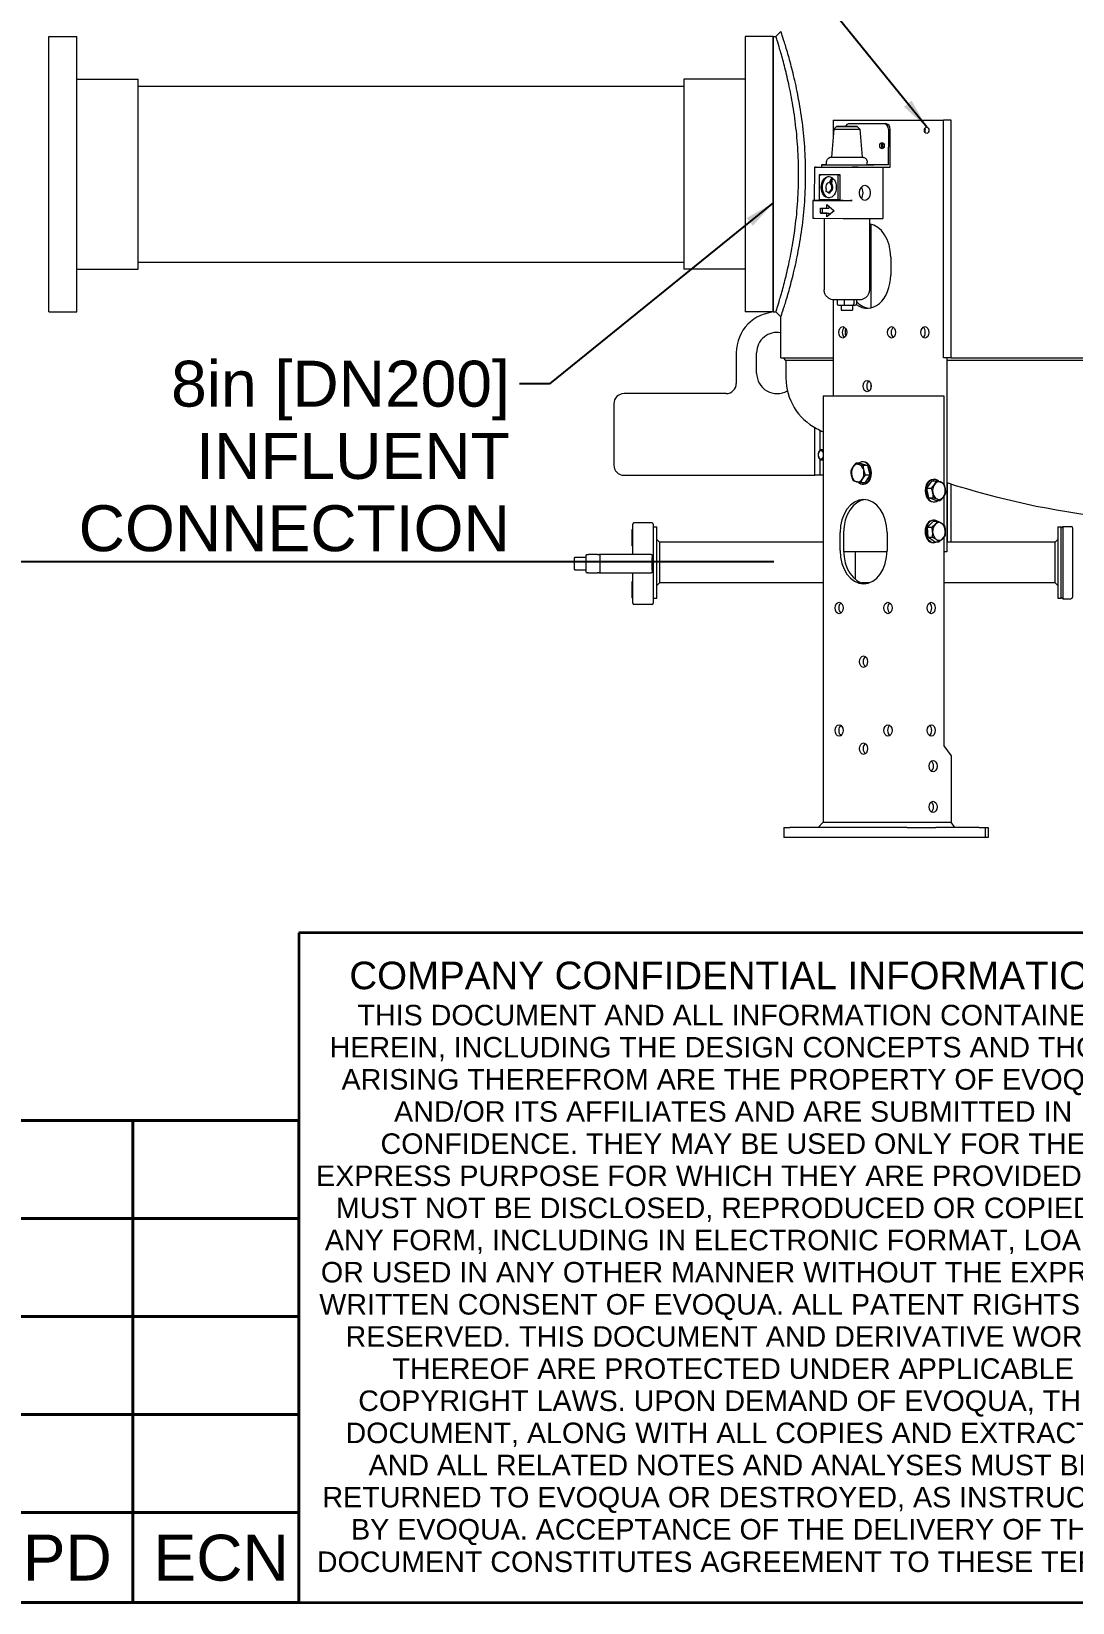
# Model space of a CAD drawing. Header units: inches. Extents: x 19 to 503, y 7 to 322.
# Drawn here: x 329.1 to 380.1, y 7.5 to 84.5 of the extents above; entities that cross this region are included whole.
import ezdxf
from ezdxf.enums import TextEntityAlignment as Align

# ---------------------------------------------------------------- set-up
doc = ezdxf.new("R2010")
doc.units = ezdxf.units.IN
doc.header["$LTSCALE"] = 15
doc.header["$MEASUREMENT"] = 0
doc.layers.get('0').update_dxf_attribs({"lineweight": 25})
for name, color, linetype, lineweight in [('Border', 7, 'Continuous', 35), ('Dimension (ANSI)', 7, 'Continuous', 25), ('Symbol', 7, 'Continuous', 25), ('Symbol (ANSI)', 7, 'Continuous', 25), ('Title', 7, 'Continuous', 35), ('Visible (ANSI)', 7, 'Continuous', 50)]:
    doc.layers.add(name, color=color, linetype=linetype, lineweight=lineweight)
doc.styles.add('MEMCOR Medium', font='arial.ttf')
doc.styles.get("Standard").update_dxf_attribs({"font": 'arial.ttf'})
doc.styles.add('Standard A-B-C', font='arial.ttf')
doc.dimstyles.new('Default (ANSI)', dxfattribs={"dimscale": 15, "dimtxt": 0.15, "dimasz": 0.098425, "dimexe": 0.125, "dimexo": 0.0625, "dimgap": 0.031496, "dimtad": 0, "dimtih": 1, "dimtoh": 1, "dimdec": 4, "dimrnd": 1e-08, "dimzin": 3, "dimdsep": 46, "dimlunit": 5, "dimtxsty": 'MEMCOR Medium', "dimcen": 0.09, "dimdle": 0.393701, "dimclrd": 256, "dimclre": 256, "dimclrt": 256, "dimadec": 0, "dimazin": 1, "dimtfac": 0.8, "dimtofl": 0, "dimtmove": 0, "dimatfit": 3, "dimfxl": 1, "dimfrac": 1, "dimtolj": 1, "dimtzin": 4, "dimlwd": -1, "dimlwe": -1, "dimarcsym": 0})
doc.dimstyles.new('Default (ANSI)$7', dxfattribs={"dimscale": 15, "dimtxt": 0.15, "dimasz": 0.098425, "dimexe": 0.125, "dimexo": 0.0625, "dimgap": 0.031496, "dimtad": 0, "dimtih": 1, "dimtoh": 1, "dimdec": 4, "dimrnd": 1e-08, "dimzin": 3, "dimdsep": 46, "dimlunit": 5, "dimtxsty": 'MEMCOR Medium', "dimcen": 0.09, "dimdle": 0.393701, "dimclrd": 256, "dimclre": 256, "dimclrt": 256, "dimadec": 0, "dimazin": 1, "dimtfac": 0.8, "dimtofl": 0, "dimtmove": 0, "dimatfit": 3, "dimfxl": 1, "dimfrac": 1, "dimtolj": 1, "dimtzin": 4, "dimlwd": -1, "dimlwe": -1, "dimarcsym": 0})

# ---------------------------------------------------------------- blocks, each defined once
blk = doc.blocks.new('Borders 22x34_D')
at = {"layer": 'Border'}
blk.add_line((1.25, 0.5), (33.5, 0.5), dxfattribs=at)
blk = doc.blocks.new('Title Blocks D-E')
at = {"layer": 'Title'}
for p, q in [((18.0646, 11.4455), (15.2521, 11.4455)), ((15.2521, 11.4455), (15.2521, 9.258)), ((15.2521, 9.258), (18.0646, 9.258))]:
    blk.add_line(p, q, dxfattribs=at)
at = {"layer": 'Title', "insert": (16.6705, 11.3517), "char_height": 0.06, "width": 2.725909, "attachment_point": 2, "line_spacing_factor": 0.757101, "style": 'Standard A-B-C'}
blk.add_mtext('\\pxsm0.94;\\fArial|b0|i0;{\\H0.0900;COMPANY CONFIDENTIAL INFORMATION\\P}\\fArial|b0|i0;{\\H0.0670;THIS DOCUMENT AND ALL INFORMATION CONTAINED HEREIN, INCLUDING THE DESIGN CONCEPTS AND THOSE ARISING THEREFROM ARE THE PROPERTY OF EVOQUA AND/OR ITS AFFILIATES AND ARE SUBMITTED IN CONFIDENCE. THEY MAY BE USED ONLY FOR THE EXPRESS PURPOSE FOR WHICH THEY ARE PROVIDED AND MUST NOT BE DISCLOSED, REPRODUCED OR COPIED IN ANY FORM, INCLUDING IN ELECTRONIC FORMAT, LOANED OR USED IN ANY OTHER MANNER WITHOUT THE EXPRESS WRITTEN CONSENT OF EVOQUA. ALL PATENT RIGHTS ARE RESERVED. THIS DOCUMENT AND DERIVATIVE WORKS THEREOF ARE PROTECTED UNDER APPLICABLE COPYRIGHT LAWS. UPON DEMAND OF EVOQUA, THIS DOCUMENT, ALONG WITH ALL COPIES AND EXTRACTS, AND ALL RELATED NOTES AND ANALYSES MUST BE RETURNED TO EVOQUA OR DESTROYED, AS INSTRUCTED BY EVOQUA. ACCEPTANCE OF THE DELIVERY OF THIS DOCUMENT CONSTITUTES AGREEMENT TO THESE TERMS}\\fArial|b0|i0;{\\H0.0680;.}', dxfattribs=at)
at = {"layer": 'Title', "lineweight": 30, "flags": 63}
for tag, height, p in [('DESIGNER', 0.094, (18.4396, 11.1408)), ('CREATION_DATE', 0.094, (19.1896, 11.1408)), ('CHECKED_BY', 0.094, (18.4396, 10.7033)), ('CHECKED_DATE', 0.094, (19.1896, 10.7033)), ('ENG_APPROVED_BY', 0.094, (18.4396, 10.2658)), ('ENG_APPROVAL_DATE', 0.094, (19.1896, 10.2658)), ('MANAGER', 0.094, (18.8146, 9.8283)), ('PROJECT', 0.12, (20.2833, 9.3768)), ('PART_NUMBER', 0.12, (21.7208, 9.3768)), ('REVISION_NUMBER', 0.12, (25.5646, 9.3768)), ('@DMS_Reference', 0.12, (23.3146, 9.3768)), ('Sheet_Number', 0.12, (24.5021, 9.3768)), ('Number_of_sheets', 0.1247, (25.0646, 9.3768))]:
    blk.add_attdef(tag, text='', height=height, dxfattribs=at).set_placement(p, align=Align.MIDDLE_CENTER)
for tag, height, p in [('!Reference', 0.078, (18.8771, 9.5267)), ('Scale_1', 0.1181, (18.8771, 9.308))]:
    blk.add_attdef(tag, text='', height=height, dxfattribs=at).set_placement(p, align=Align.BOTTOM_CENTER)
blk = doc.blocks.new('*D25')
at = {"layer": 'Defpoints', "color": 0, "transparency": 16777216}
for p in [(385.971, 149.759), (323.549, 58.491), (366.383, 58.491)]:
    blk.add_point(p, dxfattribs=at)
at = {"layer": 'Dimension (ANSI)', "transparency": 16777216}
for p, q in [((385.034, 149.759), (321.674, 149.759)), ((323.549, 148.283), (323.549, 114.595)), ((323.549, 59.968), (323.549, 95.474)), ((365.446, 58.491), (321.674, 58.491))]:
    blk.add_line(p, q, dxfattribs=at)
for points in [[(323.303, 148.283), (323.795, 148.283), (323.549, 149.759)], [(323.303, 59.968), (323.795, 59.968), (323.549, 58.491)]]:
    blk.add_solid(points, dxfattribs=at)
at = {"layer": 'Dimension (ANSI)', "transparency": 16777216, "char_height": 2.25, "attachment_point": 5, "style": 'MEMCOR Medium'}
for s, insert in [('\\A1; \\fArial|b0|i0;91{\\H0.8x;\\S1#4;} in', (323.549, 107.33)), ('\\A1;[2318.2 mm]{\\P\\fArial|b0|i0;SHIPPING\\P\\fArial|b0|i0;HEIGHT\\P\\fArial|b0|i0;REF.}', (323.549, 97.769))]:
    blk.add_mtext(s, dxfattribs=dict(at, insert=insert))
blk = doc.blocks.new('REVISION HISTORY')
at = {"layer": 'Symbol', "lineweight": 40}
for p, q in [((11.8122, 2.0747), (22.812, 2.0747)), ((22.2694, 2.0747), (22.2694, 0.7941)), ((22.812, 2.0747), (22.812, 0.7941)), ((11.8122, 1.7545), (22.812, 1.7545)), ((11.8122, 1.4344), (22.812, 1.4344)), ((11.8122, 1.1143), (22.812, 1.1143)), ((11.8122, 0.7941), (22.812, 0.7941)), ((22.2694, 0.5), (22.2694, 0.7941)), ((22.812, 0.5), (22.812, 0.7941)), ((11.8122, 0.5), (22.812, 0.5))]:
    blk.add_line(p, q, dxfattribs=at)
at = {"layer": 'Symbol', "char_height": 0.15, "attachment_point": 7, "style": 'MEMCOR Medium'}
for s, insert in [('APPD', (21.6302, 0.5721)), ('ECN', (22.3368, 0.5695))]:
    blk.add_mtext(s, dxfattribs=dict(at, insert=insert))

msp = doc.modelspace()

# ---------------------------------------------------------------- linework, layer by layer
at = {"layer": 'Visible (ANSI)', "linetype": 'Continuous', "lineweight": 18}
for p, q in [((329.92005, 70.74437), (329.92005, 84.24437)), ((329.92005, 84.24437), (331.29505, 84.24437)), ((331.29505, 70.74437), (331.29505, 84.24437)), ((364.04605, 84.24437), (364.04605, 70.74437)), ((365.42105, 84.24437), (364.04605, 84.24437)), ((365.42105, 70.74437), (365.42105, 84.24437)), ((365.42105, 84.24437), (365.55137, 84.24437)), ((365.42105, 84.24437), (365.42105, 70.74437)), ((331.29505, 82.15062), (334.29505, 82.15062)), ((334.29505, 72.83812), (334.29505, 82.15062)), ((334.29505, 81.80687), (361.04605, 81.80687)), ((361.04605, 82.15062), (361.04605, 72.83812)), ((364.04605, 82.15062), (361.04605, 82.15062)), ((368.36506, 80.14137), (368.56716, 80.14137)), ((368.36506, 80.14137), (368.36506, 79.3656)), ((368.56716, 80.14137), (371.48044, 80.14137)), ((371.48044, 80.14137), (372.45624, 80.14137)), ((372.45624, 80.14137), (373.77045, 80.14137)), ((374.14678, 80.14137), (373.77045, 80.14137)), ((373.77045, 68.49437), (373.77045, 80.14137)), ((374.14678, 68.49437), (374.14678, 80.14137)), ((368.3935, 79.70519), (368.27831, 78.32981)), ((368.52893, 79.8297), (368.3935, 79.70519)), ((369.20566, 79.95523), (369.11727, 79.95523)), ((370.88514, 79.95376), (369.11737, 79.95523)), ((370.97353, 79.95376), (369.20576, 79.95523)), ((369.52893, 79.82929), (369.66426, 79.70466)), ((369.66426, 79.70466), (369.77831, 78.32918)), ((371.06181, 79.70361), (371.06109, 77.95361)), ((371.14942, 77.82861), (371.1502, 79.70361)), ((367.4516, 76.20999), (367.45228, 77.83019)), ((367.5255, 77.83023), (367.79327, 77.83023)), ((367.5255, 77.83008), (368.23261, 77.8295)), ((367.79332, 77.95512), (367.79327, 77.83012)), ((368.02815, 77.95491), (368.02821, 78.07991)), ((368.23261, 77.8295), (368.93971, 77.82891)), ((369.59085, 77.82876), (369.29327, 77.82876)), ((370.02815, 77.95408), (370.02821, 78.07908)), ((371.06109, 77.95361), (370.02815, 77.95447)), ((370.35393, 77.82861), (371.14942, 77.82861)), ((371.06109, 77.95361), (370.35398, 77.95361)), ((370.79587, 77.82861), (370.79483, 75.32876)), ((367.67981, 77.45369), (367.67931, 76.25189)), ((367.67981, 77.45369), (367.7682, 77.45369)), ((368.60831, 77.45291), (367.67981, 77.45369)), ((368.6967, 77.45291), (367.7682, 77.45369)), ((368.17474, 77.06512), (368.14381, 77.06512)), ((368.17295, 77.06109), (368.26714, 77.27278)), ((368.26714, 77.27278), (368.2277, 77.02897)), ((368.2719, 77.02897), (368.2277, 77.02897)), ((368.31134, 77.27278), (368.26714, 77.27278)), ((368.31134, 77.27278), (368.2719, 77.02897)), ((368.60781, 76.25112), (368.60831, 77.45291)), ((368.60831, 77.45291), (368.6967, 77.45291)), ((368.6962, 76.25112), (368.6967, 77.45291)), ((367.67931, 76.25189), (368.60781, 76.25112)), ((367.99398, 76.65888), (368.02338, 76.72495)), ((368.15276, 76.56572), (367.99398, 76.65888)), ((368.16507, 76.64182), (368.15276, 76.56572)), ((368.19695, 76.56572), (368.15276, 76.56572)), ((368.20926, 76.64182), (368.16507, 76.64182)), ((368.20926, 76.64182), (368.19695, 76.56572)), ((368.60781, 76.25112), (368.6962, 76.25112)), ((367.36321, 76.20999), (367.36285, 75.33019)), ((367.43644, 76.21004), (367.4516, 76.21004)), ((368.85065, 76.20871), (367.43644, 76.20989)), ((367.52483, 76.20989), (368.93904, 76.20871)), ((367.73842, 75.58525), (367.73852, 75.82442)), ((368.05427, 75.58499), (367.73842, 75.58525)), ((367.73842, 75.58525), (367.82681, 75.58525)), ((367.73852, 75.82442), (368.05437, 75.82415)), ((367.82691, 75.82434), (367.82681, 75.58525)), ((367.82681, 75.58525), (368.14266, 75.58499)), ((368.41324, 75.70427), (368.05419, 75.39718)), ((368.05419, 75.39718), (368.05427, 75.58499)), ((368.05427, 75.58499), (368.14266, 75.58499)), ((368.05437, 75.82415), (368.05445, 76.01196)), ((368.05437, 75.82415), (368.14276, 75.82415)), ((368.05445, 76.01196), (368.41324, 75.70427)), ((368.14266, 75.58499), (368.14261, 75.4728)), ((368.1428, 75.93619), (368.14276, 75.82415)), ((369.29259, 76.20857), (369.2042, 76.20857)), ((367.43607, 75.33008), (368.85029, 75.32891)), ((367.91928, 75.32968), (367.91783, 71.82996)), ((369.20384, 75.32876), (370.79483, 75.32876)), ((370.13484, 75.32876), (370.13338, 71.82904)), ((370.21193, 75.03951), (370.21193, 70.94323)), ((334.29505, 73.18187), (361.04605, 73.18187)), ((371.17638, 73.43137), (371.17638, 72.55137)), ((331.29505, 72.83812), (334.29505, 72.83812)), ((364.04605, 72.83812), (361.04605, 72.83812)), ((368.36506, 71.33254), (368.36506, 66.63737)), ((368.55024, 71.32954), (368.55016, 71.14214)), ((368.6198, 71.07962), (368.91664, 71.07937)), ((368.74404, 71.07952), (368.74394, 70.82961)), ((368.89808, 71.3293), (368.898, 71.14185)), ((368.91665, 71.07937), (369.32213, 71.07925)), ((369.30654, 71.07925), (369.30644, 70.82938)), ((369.32219, 71.07925), (369.43086, 71.07937)), ((369.37324, 71.32914), (369.37316, 71.14171)), ((369.50056, 71.32914), (369.50048, 71.14185)), ((329.92005, 70.74437), (331.29505, 70.74437)), ((365.42105, 70.74437), (364.04605, 70.74437)), ((365.42105, 70.74437), (365.55137, 70.74437)), ((365.79559, 68.49437), (365.79559, 70.50041)), ((363.60938, 68.74137), (363.60938, 67.24137)), ((364.60938, 67.74137), (364.60938, 68.74137)), ((365.79559, 68.49437), (368.36506, 68.49437)), ((366.04605, 68.36937), (365.92105, 68.49437)), ((366.04605, 68.36937), (366.04605, 67.49437)), ((368.36506, 68.36937), (366.04605, 68.36937)), ((374.14678, 68.49437), (373.77045, 68.49437)), ((373.92424, 68.49437), (373.92424, 58.99137)), ((386.4792, 68.36937), (373.92424, 68.36937)), ((374.14678, 68.49437), (386.54424, 68.49437)), ((370.21193, 67.19761), (370.21193, 67.02313)), ((357.60938, 66.24137), (357.60938, 63.24137)), ((363.10938, 66.74137), (358.10938, 66.74137)), ((367.87595, 66.63737), (368.07805, 66.63737)), ((367.87595, 66.63737), (367.87595, 45.73737)), ((368.07805, 66.63737), (371.61599, 66.63737)), ((371.61599, 66.63737), (372.5918, 66.63737)), ((372.5918, 66.63737), (373.78448, 66.63737)), ((373.78448, 66.63737), (373.78448, 62.29717)), ((367.4573, 62.74137), (367.4573, 65.08052)), ((367.71536, 63.96063), (367.71536, 64.94546)), ((367.87595, 63.99137), (367.80029, 63.99137)), ((367.62353, 63.74532), (367.62355, 63.74623)), ((367.62353, 63.73742), (367.62355, 63.7365)), ((367.71536, 62.74137), (367.71536, 63.52211)), ((367.87595, 63.49137), (367.80029, 63.49137)), ((369.689, 63.32638), (369.47356, 63.32638)), ((369.689, 63.32638), (370.03907, 63.22586)), ((369.84702, 63.39855), (369.80248, 63.39855)), ((370.03907, 63.22586), (369.82363, 63.22586)), ((370.03907, 63.22586), (370.15255, 62.74685)), ((358.10938, 62.74137), (367.4573, 62.74137)), ((367.71536, 62.74137), (367.4573, 62.74137)), ((367.87299, 62.74137), (367.71536, 62.74137)), ((367.87299, 62.74137), (367.87595, 62.74137)), ((369.91596, 62.36836), (369.70052, 62.36836)), ((370.15255, 62.74685), (369.91596, 62.36836)), ((370.15255, 62.74685), (369.93711, 62.74685)), ((372.95312, 62.1153), (373.20425, 62.47458)), ((373.20425, 62.47458), (373.41969, 62.47458)), ((373.25415, 62.53855), (373.29869, 62.53855)), ((373.96126, 59.46275), (373.96126, 62.3678)), ((369.84702, 62.29619), (369.80248, 62.29619)), ((373.04757, 61.6281), (372.95312, 62.1153)), ((372.95312, 62.1153), (373.16856, 62.1153)), ((373.39314, 61.50016), (373.04757, 61.6281)), ((373.04757, 61.6281), (373.263, 61.6281)), ((373.78448, 61.71381), (373.78448, 60.29751)), ((374.13804, 59.46275), (374.13804, 62.3117)), ((373.25415, 61.43619), (373.29869, 61.43619)), ((373.39314, 61.50016), (373.60858, 61.50016)), ((358.48818, 60.06168), (358.48818, 59.91245)), ((358.52818, 60.07168), (358.49818, 60.07168)), ((358.53818, 58.85516), (358.53818, 60.34516)), ((359.47818, 60.40516), (358.59818, 60.40516)), ((359.53818, 60.34516), (359.53818, 56.46516)), ((359.53818, 60.21275), (359.71748, 60.21275)), ((359.71748, 56.71275), (359.71748, 60.21275)), ((372.97531, 60.20198), (373.26843, 60.49073)), ((373.00558, 59.69862), (372.97531, 60.20198)), ((372.97531, 60.20198), (373.19075, 60.20198)), ((373.29869, 60.53855), (373.25415, 60.53855)), ((373.26843, 60.49073), (373.48386, 60.49073)), ((379.35888, 60.21275), (379.35888, 56.71275)), ((379.35888, 60.21275), (379.53818, 60.21275)), ((379.53818, 60.15551), (379.61692, 60.23425)), ((379.53818, 56.71275), (379.53818, 60.21275)), ((379.61692, 60.23425), (379.61692, 56.69125)), ((379.61692, 60.23425), (380.01062, 60.23425)), ((380.08936, 60.15551), (380.08936, 56.76999)), ((358.48818, 59.91245), (358.48818, 59.8971)), ((358.48818, 59.8971), (358.48818, 59.61387)), ((358.48818, 59.61387), (358.48818, 59.60922)), ((358.48818, 59.60922), (358.48818, 59.29522)), ((358.52818, 59.61922), (358.49818, 59.61922)), ((358.52818, 59.28522), (358.49818, 59.28522)), ((359.84248, 59.46275), (359.71748, 59.58775)), ((367.87595, 59.46275), (359.84248, 59.46275)), ((359.84248, 59.46275), (359.84248, 59.14824)), ((368.69444, 59.04737), (368.69444, 59.92737)), ((368.87121, 59.92737), (368.87121, 59.04737)), ((370.9996, 59.92737), (370.9996, 59.04737)), ((373.32896, 59.48401), (373.00558, 59.69862)), ((373.00558, 59.69862), (373.22102, 59.69862)), ((373.29869, 59.43619), (373.25415, 59.43619)), ((373.32896, 59.48401), (373.5444, 59.48401)), ((373.78448, 59.70046), (373.78448, 49.48737)), ((379.23388, 59.46275), (373.92424, 59.46275)), ((379.23388, 59.46275), (379.35888, 59.58775)), ((379.23388, 59.14824), (379.23388, 59.46275)), ((355.66318, 58.66516), (355.66318, 58.14516)), ((355.70318, 58.70516), (355.72318, 58.70516)), ((356.21818, 58.70516), (355.72318, 58.70516)), ((356.23818, 58.79516), (356.23818, 58.01516)), ((356.29818, 58.85516), (356.36318, 58.85516)), ((356.81318, 58.85516), (356.36318, 58.85516)), ((356.81318, 58.85516), (356.87818, 58.85516)), ((356.9011, 58.85516), (356.87818, 58.85516)), ((359.44289, 58.85516), (356.9011, 58.85516)), ((356.93818, 58.01516), (356.93818, 58.79516)), ((359.84248, 59.14824), (359.84248, 57.46275)), ((370.99892, 58.99137), (368.87189, 58.99137)), ((369.4475, 57.63575), (369.4475, 58.99137)), ((373.92424, 58.99137), (373.78448, 58.99137)), ((379.23388, 57.46275), (379.23388, 59.14824)), ((355.72318, 58.10516), (355.70318, 58.10516)), ((355.72318, 58.10516), (356.21818, 58.10516)), ((356.36318, 57.95516), (356.29818, 57.95516)), ((356.36318, 57.95516), (356.81318, 57.95516)), ((356.87818, 57.95516), (356.81318, 57.95516)), ((356.87818, 57.95516), (356.9011, 57.95516)), ((356.9011, 57.95516), (359.44289, 57.95516)), ((358.53818, 56.46516), (358.53818, 57.95516)), ((358.48818, 57.51509), (358.48818, 57.2011)), ((358.48818, 57.2011), (358.48818, 57.19644)), ((358.48818, 57.19644), (358.48818, 56.91321)), ((358.52818, 57.52509), (358.49818, 57.52509)), ((358.49818, 57.1911), (358.52818, 57.1911)), ((359.84248, 57.46275), (359.71748, 57.33775)), ((367.87595, 57.46275), (359.84248, 57.46275)), ((370.11709, 57.46275), (369.75373, 57.46275)), ((379.23388, 57.46275), (373.78448, 57.46275)), ((379.23388, 57.46275), (379.35888, 57.33775)), ((358.48818, 56.91321), (358.48818, 56.89787)), ((358.48818, 56.89787), (358.48818, 56.74864)), ((358.52818, 56.73864), (358.49818, 56.73864)), ((359.47818, 56.40516), (358.59818, 56.40516)), ((359.53818, 56.71275), (359.71748, 56.71275)), ((379.35888, 56.71275), (379.53818, 56.71275)), ((379.53818, 56.76999), (379.61692, 56.69125)), ((379.61692, 56.69125), (380.01062, 56.69125)), ((373.78448, 49.48737), (374.13804, 48.98737)), ((374.13804, 48.98737), (374.13804, 45.73737)), ((365.94668, 45.48737), (366.23957, 45.48737)), ((365.94668, 45.48737), (365.94668, 44.98737)), ((371.98128, 45.48737), (366.23957, 45.48737)), ((367.87595, 45.73737), (367.62595, 45.48737)), ((367.87595, 45.73737), (368.07805, 45.73737)), ((368.07805, 45.73737), (371.61599, 45.73737)), ((371.61599, 45.73737), (372.5918, 45.73737)), ((371.98128, 45.48737), (373.39549, 45.48737)), ((372.5918, 45.73737), (374.13804, 45.73737)), ((375.51681, 45.48737), (373.39549, 45.48737)), ((374.31481, 45.48737), (374.13804, 45.73737)), ((375.51681, 45.48737), (375.8097, 45.48737)), ((375.8097, 45.48737), (375.95354, 45.48737)), ((375.8097, 45.48737), (375.8097, 44.98737)), ((375.95354, 45.48737), (375.95354, 44.98737)), ((366.23957, 44.98737), (365.94668, 44.98737)), ((371.98128, 44.98737), (366.23957, 44.98737)), ((373.39549, 44.98737), (371.98128, 44.98737)), ((375.51681, 44.98737), (373.39549, 44.98737)), ((375.8097, 44.98737), (375.51681, 44.98737)), ((375.95354, 44.98737), (375.8097, 44.98737))]:
    msp.add_line(p, q, dxfattribs=at)
for centre, radius, start, end in [((365.60938, 68.74137), 2, 91.5548424, 180), ((365.60938, 68.74137), 1, 79.2683065, 180), ((363.10938, 67.24137), 0.5, 270, 0), ((365.60938, 67.74137), 1, 180, 300.3935419), ((368.81605, 67.49437), 2.77, 180, 242.6128611), ((358.10938, 66.24137), 0.5, 90, 180), ((386.54605, 101.71781), 41.31344, 242.6128611, 243.1334761), ((358.10938, 63.24137), 0.5, 180, 270), ((386.54605, 101.71781), 41.31344, 252.2109411, 263.4000276), ((358.49818, 60.06168), 0.01, 90, 180), ((358.52818, 60.08168), 0.01, 270, 0), ((358.59818, 60.34516), 0.06, 90, 180), ((359.47818, 60.34516), 0.06, 0, 90), ((380.01062, 60.15551), 0.07874, 0, 90), ((358.49818, 59.60922), 0.01, 90, 180), ((358.49818, 59.29522), 0.01, 180, 270), ((358.52818, 59.62922), 0.01, 270, 0), ((358.52818, 59.27522), 0.01, 0, 90), ((355.70318, 58.66516), 0.04, 90, 180), ((356.21818, 58.72516), 0.02, 270, 0), ((356.29818, 58.79516), 0.06, 90, 180), ((356.87818, 58.79516), 0.06, 0, 90), ((355.70318, 58.14516), 0.04, 180, 270), ((356.21818, 58.08516), 0.02, 0, 90), ((356.29818, 58.01516), 0.06, 180, 270), ((356.87818, 58.01516), 0.06, 270, 0), ((358.49818, 57.51509), 0.01, 90, 180), ((358.49818, 57.2011), 0.01, 180, 270), ((358.52818, 57.53509), 0.01, 270, 0), ((358.52818, 57.1811), 0.01, 0, 90), ((358.49818, 56.74864), 0.01, 180, 270), ((358.52818, 56.72864), 0.01, 0, 90), ((358.59818, 56.46516), 0.06, 180, 270), ((359.47818, 56.46516), 0.06, 270, 0), ((380.01062, 56.76999), 0.07874, 270, 0)]:
    msp.add_arc(centre, radius, start, end, dxfattribs=at)
for centre, major_axis, ratio, start_param, end_param in [((369.02888, 79.70493), (-0.63538, 0.00026), 0.00041595, 6.28273326, 9.42523001), ((369.11727, 79.70523), (0, 0.25), 0.70710678, 6.28259707, 7.33270034), ((370.88504, 79.70376), (0, 0.25), 0.70710678, 4.71180075, 6.28259707), ((370.97343, 79.70376), (0, 0.25), 0.70710678, 4.71180075, 6.28259707), ((372.76529, 79.64137), (0, 0.155), 0.70710678, 4.07971898, 5.34505898), ((370.8405, 78.89137), (0, -0.15625), 0.70710678, 3.5531095, 5.87166846), ((370.88293, 78.89137), (0, -0.155), 0.70710678, 3.77263935, 5.65213861), ((367.70228, 77.83008), (-0.25, 0.0001), 0.00041595, 5.49778723, 7.06858356), ((369.29332, 77.9545), (-1.5, 0.00062), 0.00041595, 5.71605063, 8.63938048), ((369.29327, 77.8295), (-1.5, 0.00062), 0.00041595, 6.2831819, 7.068581), ((369.02815, 77.9545), (1, -0.00042), 0.00041595, 3.14158922, 6.2831819), ((369.29327, 77.8295), (1.5, -0.00062), 0.00041595, 3.92699031, 4.91210137), ((369.02831, 78.3295), (0.75, -0.00031), 0.00041595, 3.14155799, 6.28321997), ((369.11649, 77.82891), (-0.25, 0.0001), 0.00041595, 0.78539885, 2.35619517), ((369.29327, 77.8295), (1.5, -0.00062), 0.00041595, 4.91210169, 5.49778723), ((368.18801, 76.8524), (0, 0.52038), 0.70710678, 0.06008809, 3.08150456), ((368.14381, 76.8524), (0, 0.21272), 0.70710678, 6.08823549, 8.49639514), ((368.14381, 76.8524), (0, -0.21272), 0.70710678, 0.14180818, 2.54996784), ((368.18801, 76.8524), (0, -0.21272), 0.70710678, 0.14180818, 2.54996784), ((369.55791, 76.57905), (0.00031, 0.375), 0.70710666, 3.87132062, 5.55345734), ((367.61321, 76.20989), (-0.25, 0.0001), 0.00041595, 5.49778723, 7.06858356), ((367.7016, 76.20989), (-0.25, 0.0001), 0.00041595, 0, 0.78539825), ((369.02743, 76.20871), (-0.25, 0.0001), 0.00041595, 0.78539885, 2.35619517), ((369.11582, 76.20871), (-0.25, 0.0001), 0.00041595, 0.78539885, 2.35619517), ((367.61285, 75.33008), (-0.25, 0.0001), 0.00041595, 6.28318188, 7.06858099), ((369.02706, 75.32891), (0.25, -0.0001), 0.00041595, 3.92699031, 5.49778663), ((370.0238, 73.43137), (0, 1.63), 0.70710678, 4.71238898, 6.18679321), ((370.0238, 72.55137), (0, -1.63), 0.70710678, 5.80065611, 7.85398163), ((368.61987, 71.14212), (0.06971, 0.00001), 0.89657536, 3.14108323, 4.71129132), ((369.02519, 70.8295), (-0.28125, 0.00012), 0.00041595, 6.28318196, 9.42477461), ((368.91668, 71.14187), (-0.00004, -0.0625), 0.29885835, 4.71289841, 6.28326412), ((369.32213, 71.14175), (0.00003, -0.0625), 0.81649644, 6.28259707, 7.85296278), ((369.43077, 71.14187), (-0.06971, -0.00001), 0.89657536, 1.57189399, 3.14108323), ((370.20057, 72.55137), (0, -1.63), 0.70710678, 5.63043972, 6.20642283), ((369.00415, 69.74137), (0, -0.28), 0.70710678, 3.60436277, 5.82041519), ((369.13991, 69.74137), (0, 0.28), 0.70710678, 0.90964484, 2.23194781), ((371.397, 69.74137), (0, -0.28), 0.70710678, 3.60436277, 5.82041519), ((372.67545, 69.74137), (0, 0.28), 0.70710678, 3.60436277, 5.82041519), ((370.20057, 67.11037), (0, -0.28), 0.70710678, 3.60436277, 5.82041519), ((367.76692, 63.74137), (0, -0.20281), 0.70710678, 2.27787553, 7.14690243), ((367.80029, 63.74137), (0, 0.25), 0.70710678, 5.84091236, 7.8345202), ((367.80029, 63.74137), (0, -0.25), 0.70710678, 4.73185041, 6.72545826), ((369.55941, 62.84737), (0, -0.4375), 0.70710678, 3.9884705, 5.03566805), ((369.55941, 62.84737), (0, 0.4375), 0.70710678, 6.08286561, 7.13006316), ((369.80248, 62.84737), (0, 0.55118), 0.70710678, 2.52633986, 6.80067145), ((369.55941, 62.84737), (0, 0.4375), 0.70710678, 5.03566805, 6.08286561), ((369.84702, 62.84737), (0, 0.55118), 0.70710678, 3.14159265, 6.28318531), ((369.55941, 62.84737), (0, -0.4375), 0.70710678, 5.03566805, 6.08286561), ((369.55941, 62.84737), (0, -0.4375), 0.70710678, 6.08286561, 7.13006316), ((369.55941, 62.84737), (0, 0.4375), 0.70710678, 3.9884705, 5.03566805), ((373.25415, 61.98737), (0, -0.55118), 0.70710678, 3.14159265, 6.28318531), ((373.29869, 61.98737), (0, -0.55118), 0.70710678, 2.55480594, 6.7697821), ((373.54176, 61.98737), (0, 0.4375), 0.70710678, 6.02715683, 7.07435438), ((373.54176, 61.98737), (0, 0.4375), 0.70710678, 4.97995928, 6.02715683), ((373.54176, 61.98737), (0, -0.4375), 0.70710678, 3.93276173, 4.97995928), ((373.54176, 61.98737), (0, -0.4375), 0.70710678, 4.97995928, 6.02715683), ((373.54176, 61.98737), (0, -0.4375), 0.70710678, 6.02715683, 7.07435438), ((373.54176, 61.98737), (0, 0.4375), 0.70710678, 3.93276173, 4.97995928), ((369.84702, 59.92737), (0, 1.63), 0.70710678, 4.71238898, 7.85398163), ((370.0238, 59.92737), (0, 1.63), 0.70710678, 0.07676248, 1.57079633), ((373.25415, 59.98737), (0, 0.55118), 0.70710678, 0, 3.14159265), ((373.29869, 59.98737), (0, 0.55118), 0.70710678, 5.8635737, 9.84438957), ((373.54176, 59.98737), (0, -0.4375), 0.70710678, 3.75002794, 4.79722549), ((373.54176, 59.98737), (0, 0.4375), 0.70710678, 5.84442304, 6.89162059), ((373.54176, 59.98737), (0, 0.4375), 0.70710678, 4.79722549, 5.84442304), ((373.54176, 59.98737), (0, -0.4375), 0.70710678, 4.79722549, 5.84442304), ((373.54176, 59.98737), (0, -0.4375), 0.70710678, 5.84442304, 6.89162059), ((373.54176, 59.98737), (0, 0.4375), 0.70710678, 3.75002794, 4.79722549), ((369.84702, 59.04737), (0, -1.63), 0.70710678, 4.71238898, 7.85398163), ((370.0238, 59.04737), (0, -1.63), 0.70710678, 4.71238898, 6.20642283), ((368.82758, 56.23737), (0, -0.28), 0.70710678, 3.60436277, 5.82041519), ((371.22001, 56.23737), (0, -0.28), 0.70710678, 3.60436277, 5.82041519), ((372.98778, 56.23737), (0, 0.28), 0.70710678, 3.60436277, 5.82041519), ((370.0238, 53.60637), (0, -0.28), 0.70710678, 3.60436277, 5.82041519), ((368.82758, 50.23737), (0, -0.28), 0.70710678, 3.60436277, 5.82041519), ((371.22001, 50.23737), (0, -0.28), 0.70710678, 3.60436277, 5.82041519), ((372.98778, 50.23737), (0, 0.28), 0.70710678, 3.60436277, 5.82041519), ((370.0238, 49.34337), (0, -0.28), 0.70710678, 3.60436277, 5.82041519), ((373.07738, 48.48737), (0, 0.28), 0.70710678, 3.60436277, 5.82041519), ((373.07738, 46.48737), (0, 0.28), 0.70710678, 3.60436277, 5.82041519)]:
    msp.add_ellipse(centre, major_axis=major_axis, ratio=ratio, start_param=start_param, end_param=end_param, dxfattribs=at)
for centre, major_axis, ratio in [((369.02893, 79.82949), (-0.5, 0.00021), 0.00041595), ((372.94207, 79.64137), (0, -0.155), 0.70710678), ((370.75212, 78.89137), (0, -0.15625), 0.70710678), ((368.14381, 76.8524), (0, 0.52038), 0.70710678), ((369.91147, 76.57876), (0.00031, 0.375), 0.70710666), ((368.82737, 69.74137), (0, -0.28), 0.70710678), ((371.22022, 69.74137), (0, -0.28), 0.70710678), ((372.85222, 69.74137), (0, 0.28), 0.70710678), ((370.0238, 67.11037), (0, -0.28), 0.70710678), ((368.6508, 56.23737), (0, -0.28), 0.70710678), ((371.04324, 56.23737), (0, -0.28), 0.70710678), ((373.16456, 56.23737), (0, 0.28), 0.70710678), ((369.84702, 53.60637), (0, -0.28), 0.70710678), ((368.6508, 50.23737), (0, -0.28), 0.70710678), ((371.04324, 50.23737), (0, -0.28), 0.70710678), ((373.16456, 50.23737), (0, 0.28), 0.70710678), ((369.84702, 49.34337), (0, -0.28), 0.70710678), ((373.25415, 48.48737), (0, -0.28), 0.70710678), ((373.25415, 46.48737), (0, -0.28), 0.70710678)]:
    msp.add_ellipse(centre, major_axis=major_axis, ratio=ratio, dxfattribs=at)
for points in [[(365.55137, 84.24437), (365.63277, 84.3257), (365.71419, 84.407), (365.79559, 84.48833)], [(365.79559, 70.50041), (365.71419, 70.58174), (365.63277, 70.66304), (365.55137, 70.74437)]]:
    msp.add_open_spline(points, degree=3, dxfattribs=at)
for points, knots in [([(365.55137, 70.74437), (365.55137, 70.74437), (365.56473, 70.78554), (365.6192, 70.95786), (365.66027, 71.08897), (365.76359, 71.43436), (365.82585, 71.64892), (365.95991, 72.14347), (366.03158, 72.42351), (366.17069, 73.01941), (366.24313, 73.35615), (366.37994, 74.09024), (366.44418, 74.48758), (366.55154, 75.3181), (366.59462, 75.75198), (366.65191, 76.62654), (366.66606, 77.06722), (366.66606, 77.92152), (366.65191, 78.3622), (366.59462, 79.23676), (366.55154, 79.67064), (366.44418, 80.50116), (366.37994, 80.8985), (366.24313, 81.63259), (366.17069, 81.96933), (366.03158, 82.56523), (365.95991, 82.84527), (365.82585, 83.33982), (365.76359, 83.55438), (365.66027, 83.89977), (365.6192, 84.03088), (365.56473, 84.2032), (365.55137, 84.24437), (365.55137, 84.24437)], [-78.10252863, -78.10252863, -78.10252863, -78.10252863, -74.8489048, -74.8489048, -71.59528096, -71.59528096, -68.34165713, -68.34165713, -65.0880333, -65.0880333, -61.83311308, -61.83311308, -58.57819286, -58.57819286, -55.32327264, -55.32327264, -52.06835242, -52.06835242, -48.8134322, -48.8134322, -45.55851198, -45.55851198, -42.30359176, -42.30359176, -39.04867154, -39.04867154, -35.79504771, -35.79504771, -32.54142387, -32.54142387, -29.28780004, -29.28780004, -26.03417621, -26.03417621, -26.03417621, -26.03417621]), ([(365.79559, 70.50041), (365.79559, 70.50041), (365.81012, 70.54313), (365.86935, 70.72184), (365.914, 70.85778), (366.02635, 71.21576), (366.09405, 71.43809), (366.23986, 71.9504), (366.31784, 72.24043), (366.46927, 72.85751), (366.54817, 73.20623), (366.6973, 73.96652), (366.76738, 74.37807), (366.88458, 75.23848), (366.93166, 75.68808), (366.99429, 76.59453), (367.00977, 77.0514), (367.00977, 77.93734), (366.99429, 78.39421), (366.93166, 79.30066), (366.88458, 79.75026), (366.76738, 80.61067), (366.6973, 81.02222), (366.54817, 81.78251), (366.46927, 82.13123), (366.31784, 82.74831), (366.23986, 83.03834), (366.09405, 83.55065), (366.02635, 83.77298), (365.914, 84.13096), (365.86935, 84.2669), (365.81012, 84.44561), (365.79559, 84.48833), (365.79559, 84.48833)], [26.9969688, 26.9969688, 26.9969688, 26.9969688, 30.37076956, 30.37076956, 33.74457031, 33.74457031, 37.11837106, 37.11837106, 40.49217182, 40.49217182, 43.86761326, 43.86761326, 47.24305471, 47.24305471, 50.61849616, 50.61849616, 53.9939376, 53.9939376, 57.36937905, 57.36937905, 60.7448205, 60.7448205, 64.12026194, 64.12026194, 67.49570339, 67.49570339, 70.86950414, 70.86950414, 74.2433049, 74.2433049, 77.61710565, 77.61710565, 80.99090641, 80.99090641, 80.99090641, 80.99090641]), ([(368.02821, 78.07991), (368.02822, 78.10694), (368.03273, 78.13431), (368.04989, 78.18504), (368.0626, 78.2091), (368.09456, 78.2515), (368.1142, 78.27035), (368.15789, 78.30055), (368.18247, 78.31227), (368.22055, 78.32342), (368.2335, 78.32613), (368.25222, 78.32852), (368.25813, 78.32906), (368.26501, 78.32946), (368.26641, 78.32953), (368.26846, 78.32962), (368.2692, 78.32965), (368.27082, 78.3297), (368.27161, 78.32972), (368.27295, 78.32976), (368.27348, 78.32977), (368.27468, 78.32979), (368.27518, 78.32979), (368.27667, 78.32981), (368.27729, 78.32982), (368.27807, 78.32982), (368.2782, 78.32982), (368.27831, 78.32982)], [0, 0, 0, 0, 0.20592556, 0.20592556, 0.40813112, 0.40813112, 0.6104701, 0.6104701, 0.81280181, 0.81280181, 0.91286225, 0.91286225, 0.95707239, 0.95707239, 0.96865973, 0.96865973, 0.97595733, 0.97595733, 0.9866807, 0.9866807, 0.99854392, 0.99854392, 1.01923707, 1.01923707, 1.07109086, 1.07109086, 1.08032733, 1.08032733, 1.08032733, 1.08032733]), ([(369.77825, 78.3292), (369.77882, 78.3292), (369.77943, 78.32919), (369.78081, 78.32918), (369.78145, 78.32917), (369.78403, 78.32912), (369.78484, 78.3291), (369.78649, 78.32905), (369.78715, 78.32903), (369.78895, 78.32896), (369.79016, 78.3289), (369.7929, 78.32876), (369.79445, 78.32866), (369.79878, 78.32835), (369.80161, 78.3281), (369.8111, 78.3271), (369.81779, 78.32612), (369.84185, 78.3216), (369.85905, 78.31642), (369.89964, 78.29929), (369.92251, 78.28502), (369.96238, 78.25031), (369.97981, 78.22939), (370.00686, 78.18369), (370.01682, 78.15834), (370.02628, 78.11493), (370.02821, 78.09695), (370.02821, 78.07908)], [6.79627219, 6.79627219, 6.79627219, 6.79627219, 6.8409905, 6.8409905, 6.8837644, 6.8837644, 6.89724016, 6.89724016, 6.9044668, 6.9044668, 6.91505969, 6.91505969, 6.92736096, 6.92736096, 6.94912319, 6.94912319, 7.00053105, 7.00053105, 7.13580975, 7.13580975, 7.33623468, 7.33623468, 7.53858869, 7.53858869, 7.74092123, 7.74092123, 7.87713136, 7.87713136, 7.87713136, 7.87713136]), ([(370.13338, 71.82904), (370.13336, 71.77499), (370.12434, 71.72025), (370.09002, 71.61877), (370.0646, 71.57065), (370.00068, 71.48586), (369.96139, 71.44815), (369.87402, 71.38775), (369.82486, 71.36431), (369.74866, 71.342), (369.72276, 71.33659), (369.68386, 71.33163), (369.67081, 71.33048), (369.65603, 71.32975), (369.65393, 71.32966), (369.64964, 71.3295), (369.64742, 71.32944), (369.6445, 71.32936), (369.64355, 71.32934), (369.64108, 71.3293), (369.63993, 71.32928), (369.6382, 71.32926), (369.63757, 71.32926), (369.63563, 71.32924), (369.63475, 71.32923), (369.6311, 71.32922), (369.62826, 71.32921), (369.61239, 71.32918), (369.59126, 71.32916), (369.53005, 71.32914), (369.48816, 71.32914), (369.3918, 71.32914), (369.33659, 71.32915), (369.21891, 71.32917), (369.15499, 71.32919), (369.0265, 71.32924), (368.96034, 71.32927), (368.83404, 71.32933), (368.77233, 71.32937), (368.66101, 71.32944), (368.61, 71.32948), (368.5249, 71.32956), (368.48976, 71.3296), (368.43935, 71.32967), (368.42543, 71.32969), (368.41546, 71.32974), (368.41467, 71.32974), (368.41027, 71.3298), (368.40923, 71.32982), (368.40701, 71.32986), (368.40604, 71.32988), (368.40283, 71.32997), (368.40026, 71.33005), (368.39512, 71.33026), (368.39248, 71.33038), (368.38402, 71.33086), (368.37811, 71.33129), (368.35525, 71.33339), (368.33828, 71.33582), (368.27739, 71.34777), (368.23405, 71.36258), (368.14623, 71.40658), (368.10193, 71.43854), (368.02672, 71.51375), (367.99484, 71.5579), (367.94718, 71.65281), (367.9308, 71.70475), (367.91959, 71.78132), (367.91782, 71.80567), (367.91783, 71.82996)], [0, 0, 0, 0, 0.41185032, 0.41185032, 0.81626084, 0.81626084, 1.22093842, 1.22093842, 1.62560576, 1.62560576, 1.82593871, 1.82593871, 1.92456197, 1.92456197, 1.94097132, 1.94097132, 1.95932202, 1.95932202, 1.96955697, 1.96955697, 1.99023167, 1.99023167, 2.01060431, 2.01060431, 2.06310902, 2.06310902, 2.22046762, 2.22046762, 2.69768576, 2.69768576, 3.20633818, 3.20633818, 3.69937864, 3.69937864, 4.19186959, 4.19186959, 4.68414157, 4.68414157, 5.17637748, 5.17637748, 5.6686949, 5.6686949, 6.16134572, 6.16134572, 6.65527154, 6.65527154, 6.72890475, 6.72890475, 6.74575966, 6.74575966, 6.75599342, 6.75599342, 6.77671921, 6.77671921, 6.7971086, 6.7971086, 6.84221234, 6.84221234, 6.97237571, 6.97237571, 7.31508669, 7.31508669, 7.72090703, 7.72090703, 8.12552807, 8.12552807, 8.53019802, 8.53019802, 8.71524442, 8.71524442, 8.71524442, 8.71524442]), ([(359.44289, 58.85516), (359.45123, 58.85516), (359.46021, 58.85374), (359.47183, 58.84933), (359.47511, 58.84777), (359.47818, 58.84595)], [0, 0, 0, 0, 0.0635761667, 0.0635761667, 0.0897490203, 0.0897490203, 0.0897490203, 0.0897490203]), ([(359.47818, 58.84595), (359.48268, 58.84329), (359.48695, 58.84015), (359.49503, 58.83283), (359.49861, 58.82875), (359.50457, 58.82007), (359.50711, 58.81505), (359.50936, 58.80621), (359.50971, 58.80275), (359.50946, 58.79782), (359.50931, 58.79646), (359.50909, 58.79516)], [-2.024502921, -2.024502921, -2.024502921, -2.024502921, -1.984405791, -1.984405791, -1.94129526, -1.94129526, -1.894654375, -1.894654375, -1.86412594, -1.86412594, -1.852017654, -1.852017654, -1.852017654, -1.852017654]), ([(359.50909, 58.01516), (359.50891, 58.01625), (359.50873, 58.01733), (359.49909, 58.07671), (359.493, 58.1427), (359.48496, 58.27612), (359.48327, 58.34363), (359.48327, 58.46669), (359.48496, 58.53419), (359.493, 58.66762), (359.49909, 58.7336), (359.50873, 58.79298), (359.50891, 58.79407), (359.50909, 58.79516)], [1.33105003, 1.33105003, 1.33105003, 1.33105003, 1.33968226, 1.33968226, 1.80852476, 1.80852476, 2.27736726, 2.27736726, 2.74620976, 2.74620976, 3.21505226, 3.21505226, 3.22368449, 3.22368449, 3.22368449, 3.22368449]), ([(359.47818, 57.96436), (359.47494, 57.96245), (359.47148, 57.96081), (359.45981, 57.95651), (359.45103, 57.95516), (359.44289, 57.95516)], [0.4063089437, 0.4063089437, 0.4063089437, 0.4063089437, 0.433860066, 0.433860066, 0.4959375112, 0.4959375112, 0.4959375112, 0.4959375112]), ([(359.50909, 58.01516), (359.50953, 58.01255), (359.50964, 58.01017), (359.5094, 58.00415), (359.50863, 58.00052), (359.50514, 57.99082), (359.50136, 57.98491), (359.49159, 57.97382), (359.48527, 57.96855), (359.47818, 57.96436)], [-2.522800249, -2.522800249, -2.522800249, -2.522800249, -2.493582986, -2.493582986, -2.443370628, -2.443370628, -2.355318518, -2.355318518, -2.260242692, -2.260242692, -2.260242692, -2.260242692])]:
    msp.add_open_spline(points, degree=3, knots=knots, dxfattribs=at)
for points, weights in [([(369.23697, 62.94789), (369.27273, 63.04931), (369.32763, 63.13714)], [1.01001874936, 1.04314139574, 1]), ([(369.32763, 63.13714), (369.38253, 63.22497), (369.47356, 63.32638)], [1, 1.04314139574, 1.01001874936]), ([(369.47356, 63.32638), (369.53973, 63.29945), (369.62097, 63.27612)], [1.01001874936, 1.04314139574, 1]), ([(369.62097, 63.27612), (369.7022, 63.25279), (369.82363, 63.22586)], [1, 1.04314139574, 1.01001874936]), ([(369.82363, 63.22586), (369.82641, 63.09751), (369.85274, 62.98635)], [1.01001874936, 1.04314139574, 1]), ([(369.26608, 62.70839), (369.23974, 62.81954), (369.23697, 62.94789)], [1, 1.04314139574, 1.01001874936]), ([(369.35045, 62.46888), (369.29241, 62.59723), (369.26608, 62.70839)], [1.01001874936, 1.04314139574, 1]), ([(369.49785, 62.41862), (369.41662, 62.44194), (369.35045, 62.46888)], [1, 1.04314139574, 1.01001874936]), ([(369.70052, 62.36836), (369.57909, 62.39529), (369.49785, 62.41862)], [1.01001874936, 1.04314139574, 1]), ([(369.79119, 62.5576), (369.73628, 62.46977), (369.70052, 62.36836)], [1, 1.04314139574, 1.01001874936]), ([(369.93711, 62.74685), (369.84609, 62.64543), (369.79119, 62.5576)], [1.01001874936, 1.04314139574, 1]), ([(369.85274, 62.98635), (369.87908, 62.8752), (369.93711, 62.74685)], [1, 1.04314139574, 1.01001874936]), ([(373.32175, 62.29494), (373.38003, 62.37831), (373.41969, 62.47458)], [1, 1.04314139574, 1.01001874936]), ([(373.41969, 62.47458), (373.53991, 62.4403), (373.6201, 62.41061)], [1.01001874936, 1.04314139574, 1]), ([(373.6201, 62.41061), (373.70029, 62.38092), (373.76526, 62.34664)], [1, 1.04314139574, 1.01001874936]), ([(373.16856, 62.1153), (373.26348, 62.21157), (373.32175, 62.29494)], [1.01001874936, 1.04314139574, 1]), ([(373.24341, 61.8717), (373.2215, 61.98476), (373.16856, 62.1153)], [1, 1.04314139574, 1.01001874936]), ([(373.263, 61.6281), (373.26533, 61.75864), (373.24341, 61.8717)], [1.01001874936, 1.04314139574, 1]), ([(373.46342, 61.56413), (373.38323, 61.59382), (373.263, 61.6281)], [1, 1.04314139574, 1.01001874936]), ([(373.76177, 61.6798), (373.7035, 61.59643), (373.60858, 61.50016)], [1, 1.04314139574, 1.01001874936]), ([(373.8597, 61.85944), (373.82005, 61.76317), (373.76177, 61.6798)], [1.01001874936, 1.04314139574, 1]), ([(373.76526, 62.34664), (373.8182, 62.2161), (373.84011, 62.10304)], [1.01001874936, 1.04314139574, 1]), ([(373.84011, 62.10304), (373.86203, 61.98998), (373.8597, 61.85944)], [1, 1.04314139574, 1.01001874936]), ([(373.60858, 61.50016), (373.54361, 61.53444), (373.46342, 61.56413)], [1.01001874936, 1.04314139574, 1]), ([(373.19075, 60.20198), (373.29692, 60.27935), (373.36494, 60.34636)], [1.01001874936, 1.04314139574, 1]), ([(373.23352, 59.9503), (373.22649, 60.0671), (373.19075, 60.20198)], [1, 1.04314139574, 1.01001874936]), ([(373.36494, 60.34636), (373.43295, 60.41336), (373.48386, 60.49073)], [1, 1.04314139574, 1.01001874936]), ([(373.48386, 60.49073), (373.59814, 60.43323), (373.67318, 60.38343)], [1.01001874936, 1.04314139574, 1]), ([(373.67318, 60.38343), (373.74822, 60.33363), (373.80724, 60.27612)], [1, 1.04314139574, 1.01001874936]), ([(373.80724, 60.27612), (373.84298, 60.14125), (373.85001, 60.02444)], [1.01001874936, 1.04314139574, 1]), ([(373.22102, 59.69862), (373.24054, 59.83349), (373.23352, 59.9503)], [1.01001874936, 1.04314139574, 1]), ([(373.41034, 59.59131), (373.3353, 59.64111), (373.22102, 59.69862)], [1, 1.04314139574, 1.01001874936]), ([(373.5444, 59.48401), (373.48538, 59.54151), (373.41034, 59.59131)], [1.01001874936, 1.04314139574, 1]), ([(373.71859, 59.62838), (373.65057, 59.56138), (373.5444, 59.48401)], [1, 1.04314139574, 1.01001874936]), ([(373.83751, 59.77276), (373.7866, 59.69539), (373.71859, 59.62838)], [1.01001874936, 1.04314139574, 1]), ([(373.85001, 60.02444), (373.85703, 59.90764), (373.83751, 59.77276)], [1, 1.04314139574, 1.01001874936])]:
    msp.add_rational_spline(points, weights, degree=2, dxfattribs=at)

# ---------------------------------------------------------------- block references
at = {"xscale": 15, "yscale": 15, "zscale": 15}
for name, p in [('Borders 22x34_D', (0, 0)), ('Title Blocks D-E', (113.39887, -131.36964))]:
    msp.add_blockref(name, p, dxfattribs=at)
at = {"layer": 'Symbol', "xscale": 15, "yscale": 15, "zscale": 15}
msp.add_blockref('REVISION HISTORY', (0, 0), dxfattribs=at)

# ---------------------------------------------------------------- texts
at = {"layer": 'Symbol (ANSI)', "insert": (352.51379, 68.35222), "char_height": 2.2500001, "width": 21.1349102, "attachment_point": 3, "line_spacing_factor": 0.944221, "style": 'MEMCOR Medium'}
msp.add_mtext('\\fArial|b0|i0;8in [DN200]\\P\\fArial|b0|i0;INFLUENT\\P\\fArial|b0|i0;CONNECTION', dxfattribs=at)

# ---------------------------------------------------------------- dimensions: what is measured, and where the dimension line sits
at = {"layer": 'Dimension (ANSI)'}
dim = msp.add_linear_dim(base=(323.54898, 58.49137), p1=(385.97105, 149.75937), p2=(366.3834, 58.49137), angle=90, text=' \\fArial|b0|i0;<> in\\X[2318.2 mm]{\\P\\fArial|b0|i0;SHIPPING\\P\\fArial|b0|i0;HEIGHT\\P\\fArial|b0|i0;REF.}', dimstyle='Default (ANSI)', override={"dimgap": 0.031496, "dimdec": 4, "dimpost": '', "dimtol": 0, "dimlim": 0, "dimtp": 0, "dimtm": 0, "dimtdec": 2, "dimatfit": 1}, dxfattribs=at)
dim.commit()
dim.dimension.update_dxf_attribs({"geometry": '*D25', "text_midpoint": (323.54898, 105.03432), "dimtype": 160})

# ---------------------------------------------------------------- leaders
at = {"layer": 'Symbol (ANSI)', "annotation_type": 0, "has_hookline": 1, "hookline_direction": 1, "text_width": 20.71504}
for points in [[(372.94207, 79.79637), (362.02607, 93.2677), (360.54969, 93.2677)], [(365.42105, 76.0859), (354.46261, 67.22722), (352.98623, 67.22722)]]:
    msp.add_leader(points, dimstyle='Default (ANSI)$7', override={"dimtad": 0}, dxfattribs=at)

doc.saveas('drawing.dxf')
